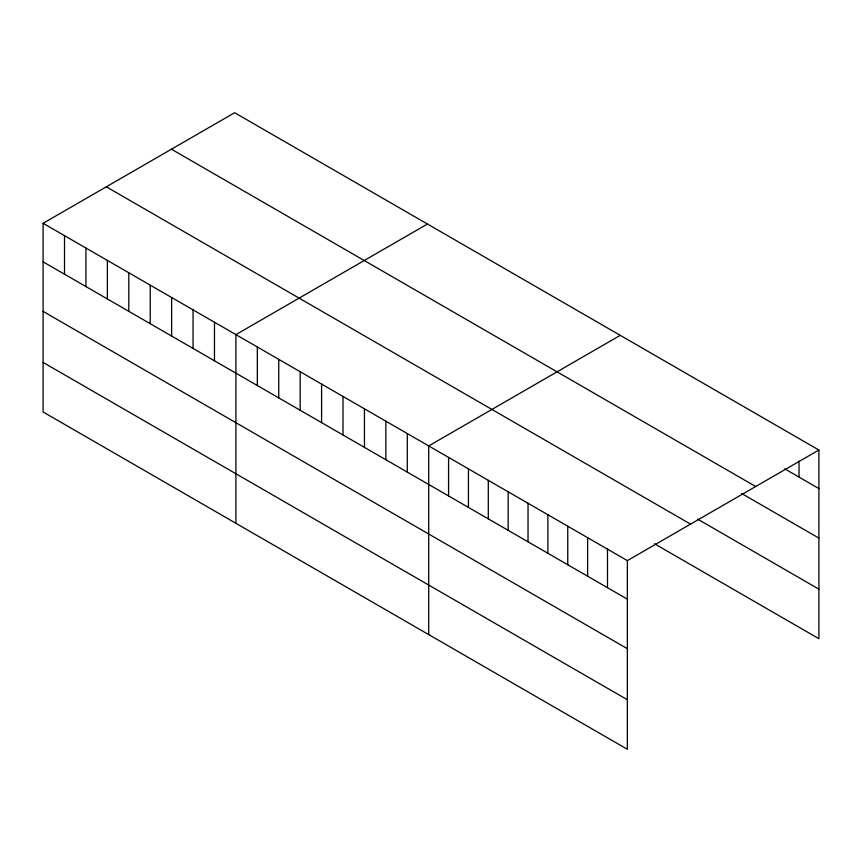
<?xml version="1.0" encoding="UTF-8"?>
<svg xmlns="http://www.w3.org/2000/svg" width="862" height="862" viewBox="0 0 862 862"><rect width="100%" height="100%" fill="white"/><g stroke="black" fill="none" stroke-linecap="round" stroke-linejoin="round"><path stroke-width="1.29" d="M43.1 223.301L627.353 560.612L627.353 749.283L43.1 411.971L43.1 223.301L234.647 112.717L818.9 450.029L818.9 638.699L654.463 543.76M427.455 224.023L235.908 334.618L235.908 523.288M620.252 335.34L428.705 445.934L428.705 634.604M627.353 560.612L818.9 450.029M784.689 468.809L818.9 488.56M171.441 149.212L755.694 486.524M741.654 493.506L818.9 538.103M697.509 519.064L818.9 589.155M106.306 186.806L690.559 524.128M43.1 261.843L627.353 599.155M43.1 311.387L627.353 648.698M43.1 362.428L627.353 699.739M799.031 461.148L799.031 477.095M607.484 549.148L607.484 587.69M587.625 537.683L587.625 576.215M567.756 526.208L567.756 564.75M547.887 514.743L547.887 553.275M528.029 503.279L528.029 541.81M508.16 491.803L508.16 530.345M488.301 480.339L488.301 518.87M468.432 468.863L468.432 507.406M448.574 457.399L448.574 495.941M407.284 433.564L407.284 472.096M385.864 421.195L385.864 459.726M364.443 408.825L364.443 447.367M343.011 396.455L343.011 434.998M321.591 384.086L321.591 422.628M300.17 371.727L300.17 410.258M278.749 359.357L278.749 397.888M257.329 346.987L257.329 385.519M214.476 322.248L214.476 360.79M193.056 309.878L193.056 348.42M171.635 297.509L171.635 336.051M150.214 285.15L150.214 323.681M128.794 272.78L128.794 311.311M107.373 260.41L107.373 298.942M85.941 248.04L85.941 286.572M64.521 235.671L64.521 274.213"/></g></svg>
